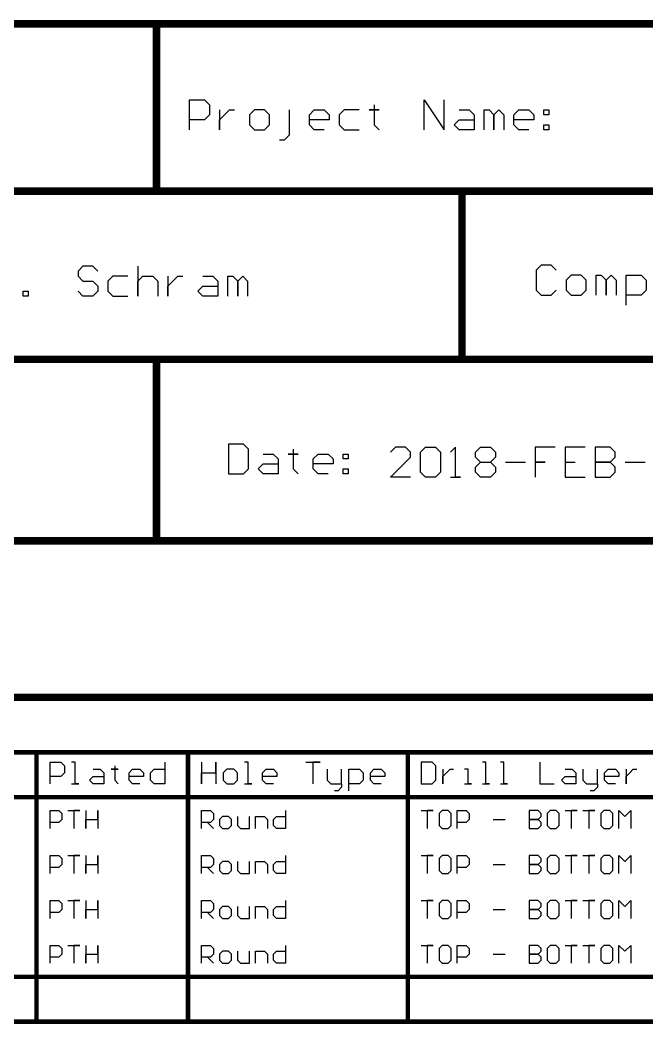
# Model space of a CAD drawing. Header units: millimetres. Extents: x 8 to 18.6, y 5.8 to 11.6.
# Drawn here: x 12.913 to 15.006, y 5.754 to 9.107 of the extents above; entities that cross this region are included whole.
import ezdxf

# ---------------------------------------------------------------- set-up
doc = ezdxf.new("R2010")
doc.units = ezdxf.units.MM
doc.header["$MEASUREMENT"] = 0
doc.layers.add('DrillDrawing', color=1, linetype='Continuous')

msp = doc.modelspace()

# ---------------------------------------------------------------- linework, layer by layer
at = {"layer": 'DrillDrawing'}
for p, q in [((13.4789, 8.741), (13.4789, 8.841)), ((13.4789, 8.841), (13.5289, 8.841)), ((13.5289, 8.841), (13.5455, 8.8243)), ((13.5455, 8.8243), (13.5455, 8.791)), ((14.0954, 8.8243), (14.0954, 8.8077)), ((14.262, 8.741), (14.262, 8.841)), ((14.262, 8.841), (14.3286, 8.741)), ((14.3286, 8.741), (14.3286, 8.841)), ((13.5455, 8.791), (13.5289, 8.7743)), ((13.5789, 8.8077), (13.5789, 8.741)), ((13.5789, 8.7743), (13.5955, 8.791)), ((13.5955, 8.791), (13.6122, 8.8077)), ((13.6122, 8.8077), (13.6288, 8.8077)), ((13.6955, 8.8077), (13.6788, 8.791)), ((13.6788, 8.791), (13.6788, 8.7577)), ((13.7288, 8.8077), (13.6955, 8.8077)), ((13.7455, 8.791), (13.7288, 8.8077)), ((13.7455, 8.7577), (13.7455, 8.791)), ((13.8121, 8.7243), (13.8121, 8.8077)), ((13.8788, 8.791), (13.8954, 8.8077)), ((13.8788, 8.7577), (13.8788, 8.791)), ((13.8954, 8.8077), (13.9287, 8.8077)), ((13.9287, 8.8077), (13.9454, 8.791)), ((13.9454, 8.791), (13.9454, 8.7743)), ((13.9954, 8.8077), (13.9787, 8.791)), ((13.9787, 8.791), (13.9787, 8.7577)), ((14.0454, 8.8077), (13.9954, 8.8077)), ((14.0954, 8.8077), (14.0787, 8.8077)), ((14.0787, 8.8077), (14.112, 8.8077)), ((14.112, 8.8077), (14.0954, 8.8077)), ((14.0954, 8.8077), (14.0954, 8.7577)), ((14.3786, 8.8077), (14.4119, 8.8077)), ((14.4119, 8.8077), (14.4286, 8.791)), ((14.4286, 8.791), (14.4286, 8.741)), ((14.4619, 8.741), (14.4619, 8.8077)), ((14.4619, 8.8077), (14.4786, 8.8077)), ((14.4786, 8.8077), (14.4952, 8.791)), ((14.4952, 8.791), (14.5119, 8.8077)), ((14.4952, 8.791), (14.4952, 8.741)), ((14.4952, 8.741), (14.4952, 8.791)), ((14.5119, 8.8077), (14.5286, 8.791)), ((14.5286, 8.791), (14.5286, 8.741)), ((14.5619, 8.791), (14.5785, 8.8077)), ((14.5619, 8.7577), (14.5619, 8.791)), ((14.5785, 8.8077), (14.6119, 8.8077)), ((14.6119, 8.8077), (14.6285, 8.791)), ((14.6285, 8.791), (14.6285, 8.7743)), ((14.6618, 8.8077), (14.6785, 8.8077)), ((14.6618, 8.791), (14.6618, 8.8077)), ((14.6785, 8.791), (14.6618, 8.791)), ((14.6785, 8.8077), (14.6785, 8.791)), ((13.5289, 8.7743), (13.4789, 8.7743)), ((13.5789, 8.741), (13.5789, 8.7743)), ((13.6788, 8.7577), (13.6955, 8.741)), ((13.7288, 8.741), (13.7455, 8.7577)), ((13.9454, 8.7743), (13.8788, 8.7743)), ((13.8954, 8.741), (13.8788, 8.7577)), ((13.9787, 8.7577), (13.9954, 8.741)), ((14.0954, 8.7577), (14.112, 8.741)), ((14.3619, 8.7577), (14.3786, 8.7743)), ((14.3786, 8.741), (14.3619, 8.7577)), ((14.3786, 8.7743), (14.4286, 8.7743)), ((14.6285, 8.7743), (14.5619, 8.7743)), ((14.5785, 8.741), (14.5619, 8.7577)), ((14.6618, 8.7577), (14.6785, 8.7577)), ((14.6618, 8.741), (14.6618, 8.7577)), ((14.6785, 8.7577), (14.6785, 8.741)), ((13.6955, 8.741), (13.7288, 8.741)), ((13.7955, 8.7077), (13.8121, 8.7243)), ((13.9287, 8.741), (13.8954, 8.741)), ((13.9954, 8.741), (14.0454, 8.741)), ((14.4286, 8.741), (14.3786, 8.741)), ((14.6119, 8.741), (14.5785, 8.741)), ((14.6785, 8.741), (14.6618, 8.741)), ((13.7788, 8.7077), (13.7955, 8.7077)), ((13.123, 8.285), (13.1064, 8.2683)), ((13.1563, 8.285), (13.123, 8.285)), ((13.173, 8.2683), (13.1563, 8.285)), ((13.3063, 8.285), (13.3063, 8.185)), ((14.6531, 8.2888), (14.6364, 8.2721)), ((14.6864, 8.2888), (14.6531, 8.2888)), ((14.7031, 8.2721), (14.6864, 8.2888)), ((13.1064, 8.2683), (13.1064, 8.2516)), ((13.1064, 8.2516), (13.123, 8.235)), ((13.223, 8.2516), (13.2063, 8.235)), ((13.273, 8.2516), (13.223, 8.2516)), ((13.3063, 8.235), (13.323, 8.2516)), ((13.323, 8.2516), (13.3563, 8.2516)), ((13.3563, 8.2516), (13.3729, 8.235)), ((13.4063, 8.2516), (13.4063, 8.185)), ((13.4229, 8.235), (13.4396, 8.2516)), ((13.4396, 8.2516), (13.4562, 8.2516)), ((13.5229, 8.2516), (13.5562, 8.2516)), ((13.5562, 8.2516), (13.5729, 8.235)), ((13.6062, 8.185), (13.6062, 8.2516)), ((13.6062, 8.2516), (13.6229, 8.2516)), ((13.6229, 8.2516), (13.6395, 8.235)), ((13.6395, 8.235), (13.6562, 8.2516)), ((13.6562, 8.2516), (13.6728, 8.235)), ((14.6364, 8.2721), (14.6364, 8.2055)), ((14.753, 8.2554), (14.7364, 8.2388)), ((14.7864, 8.2554), (14.753, 8.2554)), ((14.803, 8.2388), (14.7864, 8.2554)), ((14.8364, 8.1888), (14.8364, 8.2554)), ((14.8364, 8.2554), (14.853, 8.2554)), ((14.853, 8.2554), (14.8697, 8.2388)), ((14.8697, 8.2388), (14.8863, 8.2554)), ((14.8863, 8.2554), (14.903, 8.2388)), ((14.9363, 8.1555), (14.9363, 8.2554)), ((14.9363, 8.2554), (14.9863, 8.2554)), ((14.9863, 8.2554), (15.003, 8.2388)), ((13.123, 8.235), (13.1563, 8.235)), ((13.1563, 8.235), (13.173, 8.2183)), ((13.173, 8.2183), (13.173, 8.2017)), ((13.2063, 8.235), (13.2063, 8.2017)), ((13.3063, 8.185), (13.3063, 8.235)), ((13.3729, 8.235), (13.3729, 8.185)), ((13.4063, 8.2183), (13.4229, 8.235)), ((13.4063, 8.185), (13.4063, 8.2183)), ((13.5062, 8.2017), (13.5229, 8.2183)), ((13.5229, 8.2183), (13.5729, 8.2183)), ((13.5729, 8.235), (13.5729, 8.185)), ((13.6395, 8.235), (13.6395, 8.185)), ((13.6395, 8.185), (13.6395, 8.235)), ((13.6728, 8.235), (13.6728, 8.185)), ((14.7364, 8.2388), (14.7364, 8.2055)), ((14.803, 8.2055), (14.803, 8.2388)), ((14.8697, 8.2388), (14.8697, 8.1888)), ((14.8697, 8.1888), (14.8697, 8.2388)), ((14.903, 8.2388), (14.903, 8.1888)), ((15.003, 8.2388), (15.003, 8.2055)), ((12.9231, 8.185), (12.9231, 8.2017)), ((12.9231, 8.2017), (12.9397, 8.2017)), ((12.9397, 8.185), (12.9231, 8.185)), ((12.9397, 8.2017), (12.9397, 8.185)), ((13.123, 8.185), (13.1064, 8.2017)), ((13.1563, 8.185), (13.123, 8.185)), ((13.173, 8.2017), (13.1563, 8.185)), ((13.2063, 8.2017), (13.223, 8.185)), ((13.223, 8.185), (13.273, 8.185)), ((13.5229, 8.185), (13.5062, 8.2017)), ((13.5729, 8.185), (13.5229, 8.185)), ((14.6364, 8.2055), (14.6531, 8.1888)), ((14.6531, 8.1888), (14.6864, 8.1888)), ((14.6864, 8.1888), (14.7031, 8.2055)), ((14.7364, 8.2055), (14.753, 8.1888)), ((14.753, 8.1888), (14.7864, 8.1888)), ((14.7864, 8.1888), (14.803, 8.2055)), ((14.9863, 8.1888), (14.9363, 8.1888)), ((15.003, 8.2055), (14.9863, 8.1888)), ((13.6084, 7.6913), (13.6084, 7.5913)), ((13.6584, 7.6913), (13.6084, 7.6913)), ((13.6751, 7.6746), (13.6584, 7.6913)), ((14.1667, 7.6808), (14.15, 7.6642)), ((14.2, 7.6808), (14.1667, 7.6808)), ((14.2166, 7.6642), (14.2, 7.6808)), ((14.25, 7.6642), (14.2666, 7.6808)), ((14.2666, 7.6808), (14.3, 7.6808)), ((14.3, 7.6808), (14.3166, 7.6642)), ((14.3666, 7.6808), (14.3499, 7.6642)), ((14.3666, 7.5809), (14.3666, 7.6808)), ((14.4332, 7.6642), (14.4499, 7.6808)), ((14.4499, 7.6808), (14.4832, 7.6808)), ((14.4832, 7.6808), (14.4999, 7.6642)), ((14.6998, 7.6808), (14.6332, 7.6808)), ((14.6332, 7.6808), (14.6332, 7.6309)), ((14.7998, 7.6808), (14.7331, 7.6808)), ((14.7331, 7.6808), (14.7331, 7.5809)), ((14.8331, 7.6808), (14.8331, 7.5809)), ((14.8831, 7.6808), (14.8331, 7.6808)), ((14.8998, 7.6642), (14.8831, 7.6808)), ((13.6751, 7.6079), (13.6751, 7.6746)), ((13.7251, 7.6579), (13.7584, 7.6579)), ((13.7584, 7.6579), (13.775, 7.6413)), ((13.825, 7.6579), (13.8084, 7.6579)), ((13.8084, 7.6579), (13.8417, 7.6579)), ((13.825, 7.6746), (13.825, 7.6579)), ((13.8417, 7.6579), (13.825, 7.6579)), ((13.825, 7.6579), (13.825, 7.6079)), ((13.8917, 7.6413), (13.9083, 7.6579)), ((13.9083, 7.6579), (13.9417, 7.6579)), ((13.9417, 7.6579), (13.9583, 7.6413)), ((13.9916, 7.6579), (14.0083, 7.6579)), ((13.9916, 7.6413), (13.9916, 7.6579)), ((14.0083, 7.6579), (14.0083, 7.6413)), ((14.15, 7.5809), (14.2166, 7.6475)), ((14.2166, 7.6475), (14.2166, 7.6642)), ((14.25, 7.5975), (14.25, 7.6642)), ((14.3166, 7.6642), (14.3166, 7.5975)), ((14.4332, 7.6475), (14.4332, 7.6642)), ((14.4499, 7.6309), (14.4332, 7.6475)), ((14.4999, 7.6475), (14.4832, 7.6309)), ((14.4999, 7.6642), (14.4999, 7.6475)), ((14.8831, 7.6309), (14.8998, 7.6475)), ((14.8998, 7.6475), (14.8998, 7.6642)), ((13.7084, 7.6079), (13.7251, 7.6246)), ((13.7251, 7.6246), (13.775, 7.6246)), ((13.775, 7.6413), (13.775, 7.5913)), ((13.8917, 7.6079), (13.8917, 7.6413)), ((13.9583, 7.6246), (13.8917, 7.6246)), ((13.9583, 7.6413), (13.9583, 7.6246)), ((14.0083, 7.6413), (13.9916, 7.6413)), ((14.4332, 7.6142), (14.4499, 7.6309)), ((14.4332, 7.5975), (14.4332, 7.6142)), ((14.4499, 7.6309), (14.4832, 7.6309)), ((14.4832, 7.6309), (14.4999, 7.6142)), ((14.4999, 7.6142), (14.4999, 7.5975)), ((14.5332, 7.6309), (14.5999, 7.6309)), ((14.6332, 7.6309), (14.6665, 7.6309)), ((14.6665, 7.6309), (14.6332, 7.6309)), ((14.6332, 7.6309), (14.6332, 7.5809)), ((14.7331, 7.6309), (14.7665, 7.6309)), ((14.8831, 7.6309), (14.8331, 7.6309)), ((14.8331, 7.6309), (14.8831, 7.6309)), ((14.8998, 7.6142), (14.8831, 7.6309)), ((14.8998, 7.5975), (14.8998, 7.6142)), ((14.9331, 7.6309), (14.9997, 7.6309)), ((13.6084, 7.5913), (13.6584, 7.5913)), ((13.6584, 7.5913), (13.6751, 7.6079)), ((13.7251, 7.5913), (13.7084, 7.6079)), ((13.775, 7.5913), (13.7251, 7.5913)), ((13.825, 7.6079), (13.8417, 7.5913)), ((13.9083, 7.5913), (13.8917, 7.6079)), ((13.9417, 7.5913), (13.9083, 7.5913)), ((13.9916, 7.6079), (14.0083, 7.6079)), ((13.9916, 7.5913), (13.9916, 7.6079)), ((14.0083, 7.5913), (13.9916, 7.5913)), ((14.0083, 7.6079), (14.0083, 7.5913)), ((14.2166, 7.5809), (14.15, 7.5809)), ((14.2666, 7.5809), (14.25, 7.5975)), ((14.3, 7.5809), (14.2666, 7.5809)), ((14.3166, 7.5975), (14.3, 7.5809)), ((14.3499, 7.5809), (14.3833, 7.5809)), ((14.3833, 7.5809), (14.3666, 7.5809)), ((14.4499, 7.5809), (14.4332, 7.5975)), ((14.4832, 7.5809), (14.4499, 7.5809)), ((14.4999, 7.5975), (14.4832, 7.5809)), ((14.7331, 7.5809), (14.7998, 7.5809)), ((14.8331, 7.5809), (14.8831, 7.5809)), ((14.8831, 7.5809), (14.8998, 7.5975)), ((13.0129, 6.5565), (13.0129, 6.6285)), ((13.0129, 6.6285), (13.0489, 6.6285)), ((13.0489, 6.6285), (13.0609, 6.6165)), ((13.0609, 6.6165), (13.0609, 6.5925)), ((13.0969, 6.6285), (13.0849, 6.6285)), ((13.0969, 6.5565), (13.0969, 6.6285)), ((13.2288, 6.6165), (13.2288, 6.6045)), ((13.3968, 6.6285), (13.3968, 6.5565)), ((13.5188, 6.6285), (13.5188, 6.5565)), ((13.5668, 6.5925), (13.5668, 6.6285)), ((13.5668, 6.6285), (13.5668, 6.5565)), ((13.6747, 6.6285), (13.6627, 6.6285)), ((13.6747, 6.5565), (13.6747, 6.6285)), ((13.8667, 6.6285), (13.9147, 6.6285)), ((13.9147, 6.6285), (13.8907, 6.6285)), ((13.8907, 6.6285), (13.8907, 6.5565)), ((14.2526, 6.6285), (14.2526, 6.5565)), ((14.2886, 6.6285), (14.2526, 6.6285)), ((14.3006, 6.6165), (14.2886, 6.6285)), ((14.3006, 6.5685), (14.3006, 6.6165)), ((14.4685, 6.6285), (14.4565, 6.6285)), ((14.4685, 6.5565), (14.4685, 6.6285)), ((14.5285, 6.6285), (14.5165, 6.6285)), ((14.5285, 6.5565), (14.5285, 6.6285)), ((14.6485, 6.6285), (14.6485, 6.5565)), ((13.0489, 6.5805), (13.0129, 6.5805)), ((13.0609, 6.5925), (13.0489, 6.5805)), ((13.1449, 6.5685), (13.1569, 6.5805)), ((13.1569, 6.6045), (13.1809, 6.6045)), ((13.1569, 6.5805), (13.1928, 6.5805)), ((13.1809, 6.6045), (13.1928, 6.5925)), ((13.1928, 6.5925), (13.1928, 6.5565)), ((13.2288, 6.6045), (13.2168, 6.6045)), ((13.2168, 6.6045), (13.2408, 6.6045)), ((13.2408, 6.6045), (13.2288, 6.6045)), ((13.2288, 6.6045), (13.2288, 6.5685)), ((13.2768, 6.5925), (13.2888, 6.6045)), ((13.2768, 6.5685), (13.2768, 6.5925)), ((13.3248, 6.5805), (13.2768, 6.5805)), ((13.2888, 6.6045), (13.3128, 6.6045)), ((13.3128, 6.6045), (13.3248, 6.5925)), ((13.3248, 6.5925), (13.3248, 6.5805)), ((13.3488, 6.5925), (13.3608, 6.6045)), ((13.3488, 6.5685), (13.3488, 6.5925)), ((13.3608, 6.6045), (13.3968, 6.6045)), ((13.5188, 6.5565), (13.5188, 6.5925)), ((13.5188, 6.5925), (13.5668, 6.5925)), ((13.6028, 6.6045), (13.5908, 6.5925)), ((13.5908, 6.5925), (13.5908, 6.5685)), ((13.6267, 6.6045), (13.6028, 6.6045)), ((13.6387, 6.5925), (13.6267, 6.6045)), ((13.6387, 6.5685), (13.6387, 6.5925)), ((13.7227, 6.5925), (13.7347, 6.6045)), ((13.7227, 6.5685), (13.7227, 6.5925)), ((13.7707, 6.5805), (13.7227, 6.5805)), ((13.7347, 6.6045), (13.7587, 6.6045)), ((13.7587, 6.6045), (13.7707, 6.5925)), ((13.7707, 6.5925), (13.7707, 6.5805)), ((13.9386, 6.6045), (13.9386, 6.5685)), ((13.9866, 6.5565), (13.9866, 6.6045)), ((14.0106, 6.5325), (14.0106, 6.6045)), ((14.0106, 6.6045), (14.0466, 6.6045)), ((14.0466, 6.6045), (14.0586, 6.5925)), ((14.0586, 6.5925), (14.0586, 6.5685)), ((14.0826, 6.5925), (14.0946, 6.6045)), ((14.0826, 6.5685), (14.0826, 6.5925)), ((14.1306, 6.5805), (14.0826, 6.5805)), ((14.0946, 6.6045), (14.1186, 6.6045)), ((14.1186, 6.6045), (14.1306, 6.5925)), ((14.1306, 6.5925), (14.1306, 6.5805)), ((14.3246, 6.6045), (14.3246, 6.5565)), ((14.3246, 6.5805), (14.3366, 6.5925)), ((14.3246, 6.5565), (14.3246, 6.5805)), ((14.3366, 6.5925), (14.3486, 6.6045)), ((14.3486, 6.6045), (14.3605, 6.6045)), ((14.4085, 6.6045), (14.3965, 6.6045)), ((14.4085, 6.5565), (14.4085, 6.6045)), ((14.7204, 6.5685), (14.7324, 6.5805)), ((14.7324, 6.6045), (14.7564, 6.6045)), ((14.7324, 6.5805), (14.7684, 6.5805)), ((14.7564, 6.6045), (14.7684, 6.5925)), ((14.7684, 6.5925), (14.7684, 6.5565)), ((14.7924, 6.6045), (14.7924, 6.5685)), ((14.8404, 6.5565), (14.8404, 6.6045)), ((14.8644, 6.5925), (14.8764, 6.6045)), ((14.8644, 6.5685), (14.8644, 6.5925)), ((14.9124, 6.5805), (14.8644, 6.5805)), ((14.8764, 6.6045), (14.9004, 6.6045)), ((14.9004, 6.6045), (14.9124, 6.5925)), ((14.9124, 6.5925), (14.9124, 6.5805)), ((14.9364, 6.6045), (14.9364, 6.5565)), ((14.9364, 6.5805), (14.9484, 6.5925)), ((14.9364, 6.5565), (14.9364, 6.5805)), ((14.9484, 6.5925), (14.9604, 6.6045)), ((14.9604, 6.6045), (14.9724, 6.6045)), ((13.0849, 6.5565), (13.1089, 6.5565)), ((13.1089, 6.5565), (13.0969, 6.5565)), ((13.1569, 6.5565), (13.1449, 6.5685)), ((13.1928, 6.5565), (13.1569, 6.5565)), ((13.2288, 6.5685), (13.2408, 6.5565)), ((13.2888, 6.5565), (13.2768, 6.5685)), ((13.3128, 6.5565), (13.2888, 6.5565)), ((13.3608, 6.5565), (13.3488, 6.5685)), ((13.3968, 6.5565), (13.3608, 6.5565)), ((13.5908, 6.5685), (13.6028, 6.5565)), ((13.6028, 6.5565), (13.6267, 6.5565)), ((13.6267, 6.5565), (13.6387, 6.5685)), ((13.6627, 6.5565), (13.6867, 6.5565)), ((13.6867, 6.5565), (13.6747, 6.5565)), ((13.7347, 6.5565), (13.7227, 6.5685)), ((13.7587, 6.5565), (13.7347, 6.5565)), ((13.9386, 6.5685), (13.9506, 6.5565)), ((13.9506, 6.5565), (13.9866, 6.5565)), ((13.9866, 6.5445), (13.9746, 6.5325)), ((13.9866, 6.5565), (13.9866, 6.5445)), ((14.0466, 6.5565), (14.0106, 6.5565)), ((14.0586, 6.5685), (14.0466, 6.5565)), ((14.0946, 6.5565), (14.0826, 6.5685)), ((14.1186, 6.5565), (14.0946, 6.5565)), ((14.2526, 6.5565), (14.2886, 6.5565)), ((14.2886, 6.5565), (14.3006, 6.5685)), ((14.3965, 6.5565), (14.4205, 6.5565)), ((14.4205, 6.5565), (14.4085, 6.5565)), ((14.4565, 6.5565), (14.4805, 6.5565)), ((14.4805, 6.5565), (14.4685, 6.5565)), ((14.5165, 6.5565), (14.5405, 6.5565)), ((14.5405, 6.5565), (14.5285, 6.5565)), ((14.6485, 6.5565), (14.6964, 6.5565)), ((14.7324, 6.5565), (14.7204, 6.5685)), ((14.7684, 6.5565), (14.7324, 6.5565)), ((14.7924, 6.5685), (14.8044, 6.5565)), ((14.8044, 6.5565), (14.8404, 6.5565)), ((14.8404, 6.5445), (14.8284, 6.5325)), ((14.8404, 6.5565), (14.8404, 6.5445)), ((14.8764, 6.5565), (14.8644, 6.5685)), ((14.9004, 6.5565), (14.8764, 6.5565)), ((13.9746, 6.5325), (13.9626, 6.5325)), ((14.8284, 6.5325), (14.8164, 6.5325)), ((13.0129, 6.4065), (13.0129, 6.4665)), ((13.0129, 6.4665), (13.0429, 6.4665)), ((13.0429, 6.4665), (13.0529, 6.4565)), ((13.0529, 6.4565), (13.0529, 6.4365)), ((13.0729, 6.4665), (13.1129, 6.4665)), ((13.1129, 6.4665), (13.0929, 6.4665)), ((13.0929, 6.4665), (13.0929, 6.4065)), ((13.1329, 6.4665), (13.1329, 6.4065)), ((13.1729, 6.4365), (13.1729, 6.4665)), ((13.1729, 6.4665), (13.1729, 6.4065)), ((13.5188, 6.4065), (13.5188, 6.4665)), ((13.5188, 6.4665), (13.5488, 6.4665)), ((13.5488, 6.4665), (13.5588, 6.4565)), ((13.5588, 6.4565), (13.5588, 6.4365)), ((13.5888, 6.4465), (13.5788, 6.4365)), ((13.6088, 6.4465), (13.5888, 6.4465)), ((13.6188, 6.4365), (13.6088, 6.4465)), ((13.6387, 6.4465), (13.6387, 6.4165)), ((13.6787, 6.4065), (13.6787, 6.4465)), ((13.6987, 6.4065), (13.6987, 6.4465)), ((13.6987, 6.4465), (13.7287, 6.4465)), ((13.7287, 6.4465), (13.7387, 6.4365)), ((13.7587, 6.4365), (13.7687, 6.4465)), ((13.7687, 6.4465), (13.7987, 6.4465)), ((13.7987, 6.4665), (13.7987, 6.4065)), ((14.2526, 6.4665), (14.2926, 6.4665)), ((14.2926, 6.4665), (14.2726, 6.4665)), ((14.2726, 6.4665), (14.2726, 6.4065)), ((14.3226, 6.4665), (14.3126, 6.4565)), ((14.3126, 6.4565), (14.3126, 6.4165)), ((14.3426, 6.4665), (14.3226, 6.4665)), ((14.3526, 6.4565), (14.3426, 6.4665)), ((14.3526, 6.4165), (14.3526, 6.4565)), ((14.3725, 6.4065), (14.3725, 6.4665)), ((14.3725, 6.4665), (14.4025, 6.4665)), ((14.4025, 6.4665), (14.4125, 6.4565)), ((14.4125, 6.4565), (14.4125, 6.4365)), ((14.6125, 6.4665), (14.6125, 6.4065)), ((14.6425, 6.4665), (14.6125, 6.4665)), ((14.6525, 6.4565), (14.6425, 6.4665)), ((14.6425, 6.4365), (14.6525, 6.4465)), ((14.6525, 6.4465), (14.6525, 6.4565)), ((14.6824, 6.4665), (14.6724, 6.4565)), ((14.6724, 6.4565), (14.6724, 6.4165)), ((14.7024, 6.4665), (14.6824, 6.4665)), ((14.7124, 6.4565), (14.7024, 6.4665)), ((14.7124, 6.4165), (14.7124, 6.4565)), ((14.7324, 6.4665), (14.7724, 6.4665)), ((14.7724, 6.4665), (14.7524, 6.4665)), ((14.7524, 6.4665), (14.7524, 6.4065)), ((14.7924, 6.4665), (14.8324, 6.4665)), ((14.8324, 6.4665), (14.8124, 6.4665)), ((14.8124, 6.4665), (14.8124, 6.4065)), ((14.8624, 6.4665), (14.8524, 6.4565)), ((14.8524, 6.4565), (14.8524, 6.4165)), ((14.8824, 6.4665), (14.8624, 6.4665)), ((14.8924, 6.4565), (14.8824, 6.4665)), ((14.8924, 6.4165), (14.8924, 6.4565)), ((14.9124, 6.4065), (14.9124, 6.4665)), ((14.9124, 6.4665), (14.9324, 6.4465)), ((14.9324, 6.4465), (14.9524, 6.4665)), ((14.9524, 6.4665), (14.9524, 6.4065)), ((13.0429, 6.4265), (13.0129, 6.4265)), ((13.0529, 6.4365), (13.0429, 6.4265)), ((13.1329, 6.4065), (13.1329, 6.4365)), ((13.1329, 6.4365), (13.1729, 6.4365)), ((13.5488, 6.4265), (13.5188, 6.4265)), ((13.5388, 6.4265), (13.5588, 6.4065)), ((13.5588, 6.4365), (13.5488, 6.4265)), ((13.5788, 6.4365), (13.5788, 6.4165)), ((13.5788, 6.4165), (13.5888, 6.4065)), ((13.5888, 6.4065), (13.6088, 6.4065)), ((13.6088, 6.4065), (13.6188, 6.4165)), ((13.6188, 6.4165), (13.6188, 6.4365)), ((13.6387, 6.4165), (13.6487, 6.4065)), ((13.6487, 6.4065), (13.6787, 6.4065)), ((13.7387, 6.4365), (13.7387, 6.4065)), ((13.7587, 6.4165), (13.7587, 6.4365)), ((13.7687, 6.4065), (13.7587, 6.4165)), ((13.7987, 6.4065), (13.7687, 6.4065)), ((14.3126, 6.4165), (14.3226, 6.4065)), ((14.3226, 6.4065), (14.3426, 6.4065)), ((14.3426, 6.4065), (14.3526, 6.4165)), ((14.4025, 6.4265), (14.3725, 6.4265)), ((14.4125, 6.4365), (14.4025, 6.4265)), ((14.4925, 6.4365), (14.5325, 6.4365)), ((14.6425, 6.4365), (14.6125, 6.4365)), ((14.6125, 6.4365), (14.6425, 6.4365)), ((14.6125, 6.4065), (14.6425, 6.4065)), ((14.6525, 6.4265), (14.6425, 6.4365)), ((14.6425, 6.4065), (14.6525, 6.4165)), ((14.6525, 6.4165), (14.6525, 6.4265)), ((14.6724, 6.4165), (14.6824, 6.4065)), ((14.6824, 6.4065), (14.7024, 6.4065)), ((14.7024, 6.4065), (14.7124, 6.4165)), ((14.8524, 6.4165), (14.8624, 6.4065)), ((14.8624, 6.4065), (14.8824, 6.4065)), ((14.8824, 6.4065), (14.8924, 6.4165)), ((13.0129, 6.2565), (13.0129, 6.3165)), ((13.0129, 6.3165), (13.0429, 6.3165)), ((13.0429, 6.3165), (13.0529, 6.3065)), ((13.0529, 6.3065), (13.0529, 6.2865)), ((13.0729, 6.3165), (13.1129, 6.3165)), ((13.1129, 6.3165), (13.0929, 6.3165)), ((13.0929, 6.3165), (13.0929, 6.2565)), ((13.1329, 6.3165), (13.1329, 6.2565)), ((13.1729, 6.2865), (13.1729, 6.3165)), ((13.1729, 6.3165), (13.1729, 6.2565)), ((13.5188, 6.2565), (13.5188, 6.3165)), ((13.5188, 6.3165), (13.5488, 6.3165)), ((13.5488, 6.3165), (13.5588, 6.3065)), ((13.5588, 6.3065), (13.5588, 6.2865)), ((13.7987, 6.3165), (13.7987, 6.2565)), ((14.2526, 6.3165), (14.2926, 6.3165)), ((14.2926, 6.3165), (14.2726, 6.3165)), ((14.2726, 6.3165), (14.2726, 6.2565)), ((14.3226, 6.3165), (14.3126, 6.3065)), ((14.3126, 6.3065), (14.3126, 6.2665)), ((14.3426, 6.3165), (14.3226, 6.3165)), ((14.3526, 6.3065), (14.3426, 6.3165)), ((14.3526, 6.2665), (14.3526, 6.3065)), ((14.3725, 6.2565), (14.3725, 6.3165)), ((14.3725, 6.3165), (14.4025, 6.3165)), ((14.4025, 6.3165), (14.4125, 6.3065)), ((14.4125, 6.3065), (14.4125, 6.2865)), ((14.6125, 6.3165), (14.6125, 6.2565)), ((14.6425, 6.3165), (14.6125, 6.3165)), ((14.6525, 6.3065), (14.6425, 6.3165)), ((14.6525, 6.2965), (14.6525, 6.3065)), ((14.6824, 6.3165), (14.6724, 6.3065)), ((14.6724, 6.3065), (14.6724, 6.2665)), ((14.7024, 6.3165), (14.6824, 6.3165)), ((14.7124, 6.3065), (14.7024, 6.3165)), ((14.7124, 6.2665), (14.7124, 6.3065)), ((14.7324, 6.3165), (14.7724, 6.3165)), ((14.7724, 6.3165), (14.7524, 6.3165)), ((14.7524, 6.3165), (14.7524, 6.2565)), ((14.7924, 6.3165), (14.8324, 6.3165)), ((14.8324, 6.3165), (14.8124, 6.3165)), ((14.8124, 6.3165), (14.8124, 6.2565)), ((14.8624, 6.3165), (14.8524, 6.3065)), ((14.8524, 6.3065), (14.8524, 6.2665)), ((14.8824, 6.3165), (14.8624, 6.3165)), ((14.8924, 6.3065), (14.8824, 6.3165)), ((14.8924, 6.2665), (14.8924, 6.3065)), ((14.9124, 6.2565), (14.9124, 6.3165)), ((14.9124, 6.3165), (14.9324, 6.2965)), ((14.9324, 6.2965), (14.9524, 6.3165)), ((14.9524, 6.3165), (14.9524, 6.2565)), ((13.0429, 6.2765), (13.0129, 6.2765)), ((13.0529, 6.2865), (13.0429, 6.2765)), ((13.1329, 6.2565), (13.1329, 6.2865)), ((13.1329, 6.2865), (13.1729, 6.2865)), ((13.5488, 6.2765), (13.5188, 6.2765)), ((13.5388, 6.2765), (13.5588, 6.2565)), ((13.5588, 6.2865), (13.5488, 6.2765)), ((13.5888, 6.2965), (13.5788, 6.2865)), ((13.5788, 6.2865), (13.5788, 6.2665)), ((13.6088, 6.2965), (13.5888, 6.2965)), ((13.6188, 6.2865), (13.6088, 6.2965)), ((13.6188, 6.2665), (13.6188, 6.2865)), ((13.6387, 6.2965), (13.6387, 6.2665)), ((13.6787, 6.2565), (13.6787, 6.2965)), ((13.6987, 6.2565), (13.6987, 6.2965)), ((13.6987, 6.2965), (13.7287, 6.2965)), ((13.7287, 6.2965), (13.7387, 6.2865)), ((13.7387, 6.2865), (13.7387, 6.2565)), ((13.7587, 6.2865), (13.7687, 6.2965)), ((13.7587, 6.2665), (13.7587, 6.2865)), ((13.7687, 6.2965), (13.7987, 6.2965)), ((14.4025, 6.2765), (14.3725, 6.2765)), ((14.4125, 6.2865), (14.4025, 6.2765)), ((14.4925, 6.2865), (14.5325, 6.2865)), ((14.6425, 6.2865), (14.6125, 6.2865)), ((14.6125, 6.2865), (14.6425, 6.2865)), ((14.6425, 6.2865), (14.6525, 6.2965)), ((14.6525, 6.2765), (14.6425, 6.2865)), ((14.6525, 6.2665), (14.6525, 6.2765)), ((13.5788, 6.2665), (13.5888, 6.2565)), ((13.5888, 6.2565), (13.6088, 6.2565)), ((13.6088, 6.2565), (13.6188, 6.2665)), ((13.6387, 6.2665), (13.6487, 6.2565)), ((13.6487, 6.2565), (13.6787, 6.2565)), ((13.7687, 6.2565), (13.7587, 6.2665)), ((13.7987, 6.2565), (13.7687, 6.2565)), ((14.3126, 6.2665), (14.3226, 6.2565)), ((14.3226, 6.2565), (14.3426, 6.2565)), ((14.3426, 6.2565), (14.3526, 6.2665)), ((14.6125, 6.2565), (14.6425, 6.2565)), ((14.6425, 6.2565), (14.6525, 6.2665)), ((14.6724, 6.2665), (14.6824, 6.2565)), ((14.6824, 6.2565), (14.7024, 6.2565)), ((14.7024, 6.2565), (14.7124, 6.2665)), ((14.8524, 6.2665), (14.8624, 6.2565)), ((14.8624, 6.2565), (14.8824, 6.2565)), ((14.8824, 6.2565), (14.8924, 6.2665)), ((13.0129, 6.1065), (13.0129, 6.1665)), ((13.0129, 6.1665), (13.0429, 6.1665)), ((13.0429, 6.1665), (13.0529, 6.1565)), ((13.0529, 6.1565), (13.0529, 6.1365)), ((13.0729, 6.1665), (13.1129, 6.1665)), ((13.1129, 6.1665), (13.0929, 6.1665)), ((13.0929, 6.1665), (13.0929, 6.1065)), ((13.1329, 6.1665), (13.1329, 6.1065)), ((13.1729, 6.1365), (13.1729, 6.1665)), ((13.1729, 6.1665), (13.1729, 6.1065)), ((13.5188, 6.1065), (13.5188, 6.1665)), ((13.5188, 6.1665), (13.5488, 6.1665)), ((13.5488, 6.1665), (13.5588, 6.1565)), ((13.5588, 6.1565), (13.5588, 6.1365)), ((13.5888, 6.1465), (13.5788, 6.1365)), ((13.6088, 6.1465), (13.5888, 6.1465)), ((13.6188, 6.1365), (13.6088, 6.1465)), ((13.6387, 6.1465), (13.6387, 6.1165)), ((13.6787, 6.1065), (13.6787, 6.1465)), ((13.6987, 6.1065), (13.6987, 6.1465)), ((13.6987, 6.1465), (13.7287, 6.1465)), ((13.7287, 6.1465), (13.7387, 6.1365)), ((13.7587, 6.1365), (13.7687, 6.1465)), ((13.7687, 6.1465), (13.7987, 6.1465)), ((13.7987, 6.1665), (13.7987, 6.1065)), ((14.2526, 6.1665), (14.2926, 6.1665)), ((14.2926, 6.1665), (14.2726, 6.1665)), ((14.2726, 6.1665), (14.2726, 6.1065)), ((14.3226, 6.1665), (14.3126, 6.1565)), ((14.3126, 6.1565), (14.3126, 6.1165)), ((14.3426, 6.1665), (14.3226, 6.1665)), ((14.3526, 6.1565), (14.3426, 6.1665)), ((14.3526, 6.1165), (14.3526, 6.1565)), ((14.3725, 6.1065), (14.3725, 6.1665)), ((14.3725, 6.1665), (14.4025, 6.1665)), ((14.4025, 6.1665), (14.4125, 6.1565)), ((14.4125, 6.1565), (14.4125, 6.1365)), ((14.6125, 6.1665), (14.6125, 6.1065)), ((14.6425, 6.1665), (14.6125, 6.1665)), ((14.6525, 6.1565), (14.6425, 6.1665)), ((14.6425, 6.1365), (14.6525, 6.1465)), ((14.6525, 6.1465), (14.6525, 6.1565)), ((14.6824, 6.1665), (14.6724, 6.1565)), ((14.6724, 6.1565), (14.6724, 6.1165)), ((14.7024, 6.1665), (14.6824, 6.1665)), ((14.7124, 6.1565), (14.7024, 6.1665)), ((14.7124, 6.1165), (14.7124, 6.1565)), ((14.7324, 6.1665), (14.7724, 6.1665)), ((14.7724, 6.1665), (14.7524, 6.1665)), ((14.7524, 6.1665), (14.7524, 6.1065)), ((14.7924, 6.1665), (14.8324, 6.1665)), ((14.8324, 6.1665), (14.8124, 6.1665)), ((14.8124, 6.1665), (14.8124, 6.1065)), ((14.8624, 6.1665), (14.8524, 6.1565)), ((14.8524, 6.1565), (14.8524, 6.1165)), ((14.8824, 6.1665), (14.8624, 6.1665)), ((14.8924, 6.1565), (14.8824, 6.1665)), ((14.8924, 6.1165), (14.8924, 6.1565)), ((14.9124, 6.1065), (14.9124, 6.1665)), ((14.9124, 6.1665), (14.9324, 6.1465)), ((14.9324, 6.1465), (14.9524, 6.1665)), ((14.9524, 6.1665), (14.9524, 6.1065)), ((13.0429, 6.1265), (13.0129, 6.1265)), ((13.0529, 6.1365), (13.0429, 6.1265)), ((13.1329, 6.1065), (13.1329, 6.1365)), ((13.1329, 6.1365), (13.1729, 6.1365)), ((13.5488, 6.1265), (13.5188, 6.1265)), ((13.5388, 6.1265), (13.5588, 6.1065)), ((13.5588, 6.1365), (13.5488, 6.1265)), ((13.5788, 6.1365), (13.5788, 6.1165)), ((13.5788, 6.1165), (13.5888, 6.1065)), ((13.5888, 6.1065), (13.6088, 6.1065)), ((13.6088, 6.1065), (13.6188, 6.1165)), ((13.6188, 6.1165), (13.6188, 6.1365)), ((13.6387, 6.1165), (13.6487, 6.1065)), ((13.6487, 6.1065), (13.6787, 6.1065)), ((13.7387, 6.1365), (13.7387, 6.1065)), ((13.7587, 6.1165), (13.7587, 6.1365)), ((13.7687, 6.1065), (13.7587, 6.1165)), ((13.7987, 6.1065), (13.7687, 6.1065)), ((14.3126, 6.1165), (14.3226, 6.1065)), ((14.3226, 6.1065), (14.3426, 6.1065)), ((14.3426, 6.1065), (14.3526, 6.1165)), ((14.4025, 6.1265), (14.3725, 6.1265)), ((14.4125, 6.1365), (14.4025, 6.1265)), ((14.4925, 6.1365), (14.5325, 6.1365)), ((14.6425, 6.1365), (14.6125, 6.1365)), ((14.6125, 6.1365), (14.6425, 6.1365)), ((14.6125, 6.1065), (14.6425, 6.1065)), ((14.6525, 6.1265), (14.6425, 6.1365)), ((14.6425, 6.1065), (14.6525, 6.1165)), ((14.6525, 6.1165), (14.6525, 6.1265)), ((14.6724, 6.1165), (14.6824, 6.1065)), ((14.6824, 6.1065), (14.7024, 6.1065)), ((14.7024, 6.1065), (14.7124, 6.1165)), ((14.8524, 6.1165), (14.8624, 6.1065)), ((14.8624, 6.1065), (14.8824, 6.1065)), ((14.8824, 6.1065), (14.8924, 6.1165)), ((13.0129, 5.9565), (13.0129, 6.0165)), ((13.0129, 6.0165), (13.0429, 6.0165)), ((13.0429, 6.0165), (13.0529, 6.0065)), ((13.0529, 6.0065), (13.0529, 5.9865)), ((13.0729, 6.0165), (13.1129, 6.0165)), ((13.1129, 6.0165), (13.0929, 6.0165)), ((13.0929, 6.0165), (13.0929, 5.9565)), ((13.1329, 6.0165), (13.1329, 5.9565)), ((13.1729, 5.9865), (13.1729, 6.0165)), ((13.1729, 6.0165), (13.1729, 5.9565)), ((13.5188, 5.9565), (13.5188, 6.0165)), ((13.5188, 6.0165), (13.5488, 6.0165)), ((13.5488, 6.0165), (13.5588, 6.0065)), ((13.5588, 6.0065), (13.5588, 5.9865)), ((13.7987, 6.0165), (13.7987, 5.9565)), ((14.2526, 6.0165), (14.2926, 6.0165)), ((14.2926, 6.0165), (14.2726, 6.0165)), ((14.2726, 6.0165), (14.2726, 5.9565)), ((14.3226, 6.0165), (14.3126, 6.0065)), ((14.3126, 6.0065), (14.3126, 5.9665)), ((14.3426, 6.0165), (14.3226, 6.0165)), ((14.3526, 6.0065), (14.3426, 6.0165)), ((14.3526, 5.9665), (14.3526, 6.0065)), ((14.3725, 5.9565), (14.3725, 6.0165)), ((14.3725, 6.0165), (14.4025, 6.0165)), ((14.4025, 6.0165), (14.4125, 6.0065)), ((14.4125, 6.0065), (14.4125, 5.9865)), ((14.6125, 6.0165), (14.6125, 5.9565)), ((14.6425, 6.0165), (14.6125, 6.0165)), ((14.6525, 6.0065), (14.6425, 6.0165)), ((14.6525, 5.9965), (14.6525, 6.0065)), ((14.6824, 6.0165), (14.6724, 6.0065)), ((14.6724, 6.0065), (14.6724, 5.9665)), ((14.7024, 6.0165), (14.6824, 6.0165)), ((14.7124, 6.0065), (14.7024, 6.0165)), ((14.7124, 5.9665), (14.7124, 6.0065)), ((14.7324, 6.0165), (14.7724, 6.0165)), ((14.7724, 6.0165), (14.7524, 6.0165)), ((14.7524, 6.0165), (14.7524, 5.9565)), ((14.7924, 6.0165), (14.8324, 6.0165)), ((14.8324, 6.0165), (14.8124, 6.0165)), ((14.8124, 6.0165), (14.8124, 5.9565)), ((14.8624, 6.0165), (14.8524, 6.0065)), ((14.8524, 6.0065), (14.8524, 5.9665)), ((14.8824, 6.0165), (14.8624, 6.0165)), ((14.8924, 6.0065), (14.8824, 6.0165)), ((14.8924, 5.9665), (14.8924, 6.0065)), ((14.9124, 5.9565), (14.9124, 6.0165)), ((14.9124, 6.0165), (14.9324, 5.9965)), ((14.9324, 5.9965), (14.9524, 6.0165)), ((14.9524, 6.0165), (14.9524, 5.9565)), ((13.0429, 5.9765), (13.0129, 5.9765)), ((13.0529, 5.9865), (13.0429, 5.9765)), ((13.1329, 5.9565), (13.1329, 5.9865)), ((13.1329, 5.9865), (13.1729, 5.9865)), ((13.5488, 5.9765), (13.5188, 5.9765)), ((13.5388, 5.9765), (13.5588, 5.9565)), ((13.5588, 5.9865), (13.5488, 5.9765)), ((13.5888, 5.9965), (13.5788, 5.9865)), ((13.5788, 5.9865), (13.5788, 5.9665)), ((13.6088, 5.9965), (13.5888, 5.9965)), ((13.6188, 5.9865), (13.6088, 5.9965)), ((13.6188, 5.9665), (13.6188, 5.9865)), ((13.6387, 5.9965), (13.6387, 5.9665)), ((13.6787, 5.9565), (13.6787, 5.9965)), ((13.6987, 5.9565), (13.6987, 5.9965)), ((13.6987, 5.9965), (13.7287, 5.9965)), ((13.7287, 5.9965), (13.7387, 5.9865)), ((13.7387, 5.9865), (13.7387, 5.9565)), ((13.7587, 5.9865), (13.7687, 5.9965)), ((13.7587, 5.9665), (13.7587, 5.9865)), ((13.7687, 5.9965), (13.7987, 5.9965)), ((14.4025, 5.9765), (14.3725, 5.9765)), ((14.4125, 5.9865), (14.4025, 5.9765)), ((14.4925, 5.9865), (14.5325, 5.9865)), ((14.6425, 5.9865), (14.6125, 5.9865)), ((14.6125, 5.9865), (14.6425, 5.9865)), ((14.6425, 5.9865), (14.6525, 5.9965)), ((14.6525, 5.9765), (14.6425, 5.9865)), ((14.6525, 5.9665), (14.6525, 5.9765)), ((13.5788, 5.9665), (13.5888, 5.9565)), ((13.5888, 5.9565), (13.6088, 5.9565)), ((13.6088, 5.9565), (13.6188, 5.9665)), ((13.6387, 5.9665), (13.6487, 5.9565)), ((13.6487, 5.9565), (13.6787, 5.9565)), ((13.7687, 5.9565), (13.7587, 5.9665)), ((13.7987, 5.9565), (13.7687, 5.9565)), ((14.3126, 5.9665), (14.3226, 5.9565)), ((14.3226, 5.9565), (14.3426, 5.9565)), ((14.3426, 5.9565), (14.3526, 5.9665)), ((14.6125, 5.9565), (14.6425, 5.9565)), ((14.6425, 5.9565), (14.6525, 5.9665)), ((14.6724, 5.9665), (14.6824, 5.9565)), ((14.6824, 5.9565), (14.7024, 5.9565)), ((14.7024, 5.9565), (14.7124, 5.9665)), ((14.8524, 5.9665), (14.8624, 5.9565)), ((14.8624, 5.9565), (14.8824, 5.9565)), ((14.8824, 5.9565), (14.8924, 5.9665))]:
    msp.add_line(p, q, dxfattribs=at)
for points, const_width in [([(10.75, 9.095), (17.8337, 9.095)], 0.025), ([(13.3684, 8.5418), (13.3684, 9.095)], 0.025), ([(10.7516, 8.5361), (17.8328, 8.5361)], 0.025), ([(14.3884, 7.9812), (14.3884, 8.5344)], 0.025), ([(10.7589, 7.9743), (17.8257, 7.9743)], 0.025), ([(13.3684, 7.3818), (13.3684, 7.9743)], 0.025), ([(10.7585, 7.3677), (17.8281, 7.3677)], 0.025), ([(10.75, 6.845), (17.8337, 6.845)], 0.025), ([(10.7475, 6.6615), (16.0321, 6.6615)], 0.015), ([(12.9679, 5.7615), (12.9679, 6.6615)], 0.015), ([(13.4738, 5.7615), (13.4738, 6.6615)], 0.015), ([(14.2076, 5.7615), (14.2076, 6.6615)], 0.015), ([(10.7475, 6.5115), (16.0321, 6.5115)], 0.015), ([(10.7475, 5.9115), (16.0321, 5.9115)], 0.015), ([(10.7475, 5.7615), (16.0321, 5.7615)], 0.015)]:
    msp.add_lwpolyline(points, dxfattribs=dict(at, const_width=const_width))
for points, const_width in [([(13.3622, 9.095, 1), (13.3747, 9.095, 1)], 0.0125), ([(13.3622, 8.5418, 1), (13.3747, 8.5418, 1)], 0.0125), ([(14.3822, 8.5344, 1), (14.3947, 8.5344, 1)], 0.0125), ([(13.3622, 7.9743, 1), (13.3747, 7.9743, 1)], 0.0125), ([(14.3822, 7.9812, 1), (14.3947, 7.9812, 1)], 0.0125), ([(13.3622, 7.3818, 1), (13.3747, 7.3818, 1)], 0.0125), ([(12.9642, 6.6615, 1), (12.9717, 6.6615, 1)], 0.0075), ([(13.47, 6.6615, 1), (13.4775, 6.6615, 1)], 0.0075), ([(14.2038, 6.6615, 1), (14.2113, 6.6615, 1)], 0.0075), ([(12.9642, 5.7615, 1), (12.9717, 5.7615, 1)], 0.0075), ([(13.47, 5.7615, 1), (13.4775, 5.7615, 1)], 0.0075), ([(14.2038, 5.7615, 1), (14.2113, 5.7615, 1)], 0.0075)]:
    msp.add_lwpolyline(points, format="xyb", close=True, dxfattribs=dict(at, const_width=const_width))

doc.saveas('drawing.dxf')
